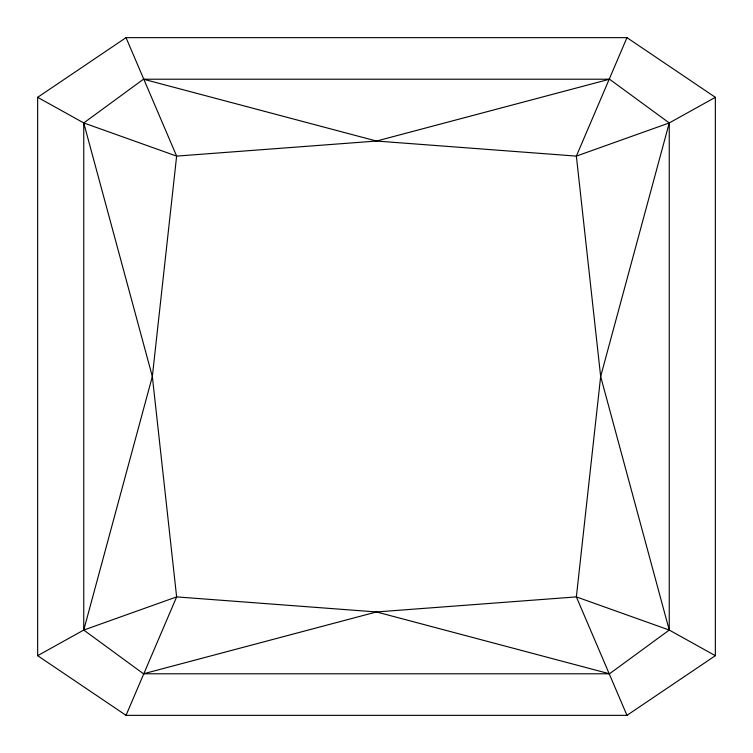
<?xml version="1.0" encoding="UTF-8"?>
<svg xmlns="http://www.w3.org/2000/svg" width="753" height="753" viewBox="0 0 753 753"><rect width="100%" height="100%" fill="white"/><g stroke="black" fill="none" stroke-linecap="round" stroke-linejoin="round"><path stroke-width="1.13" d="M37.65 655.675L83.752 630.054L152.341 376.5L176.635 156.106L126.033 37.65L37.65 97.325L37.65 655.675L126.033 715.35L626.967 715.35L715.35 655.675L715.35 97.325L626.967 37.65L126.033 37.65M715.35 97.325L669.248 122.946L600.659 376.5L576.365 596.894L626.967 715.35M126.033 715.35L176.635 596.894L152.341 376.5L83.752 122.946L37.65 97.325M715.35 655.675L669.248 630.054L600.659 376.5L576.365 156.106L626.967 37.65M83.752 122.946L143.475 79.216L609.525 79.216L669.248 122.946L669.248 630.054L609.525 673.784L143.475 673.784L83.752 630.054L83.752 122.946L176.635 156.106L376.5 141.046L576.365 156.106L669.248 122.946M83.752 630.054L176.635 596.894L376.5 611.954L576.365 596.894L669.248 630.054M609.525 79.216L376.5 141.046L143.475 79.216M143.475 673.784L376.5 611.954L609.525 673.784"/></g></svg>
